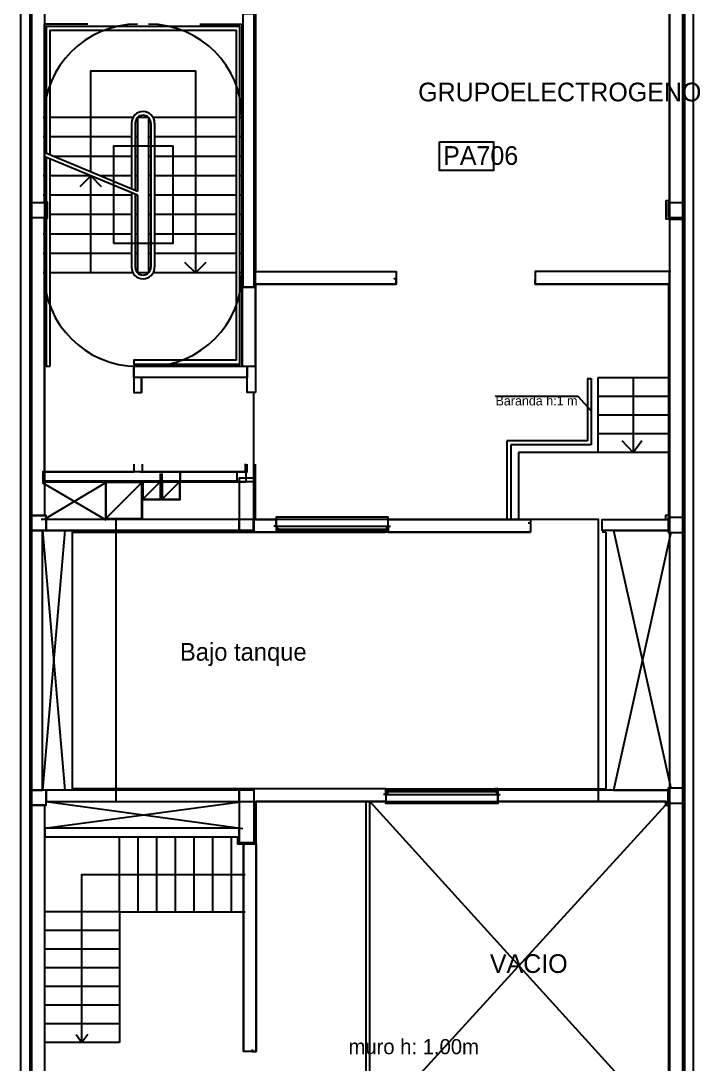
# Model space of a CAD drawing. Header units: millimetres. Extents: x 1473.7 to 1568.7, y 1808.4 to 1881.8.
# Drawn here: x 1511.24 to 1520.33, y 1822.52 to 1836.48 of the extents above; entities that cross this region are included whole.
import ezdxf

# ---------------------------------------------------------------- set-up
doc = ezdxf.new("R2010")
doc.units = ezdxf.units.MM
doc.layers.get('0').update_dxf_attribs({"linetype": 'CONTINUOUS'})
for name, color, linetype in [('0-OBSERVACIONES', 6, 'CONTINUOUS'), ('000-INCENDIO', 7, 'CONTINUOUS'), ('0000-TEXTO', 7, 'CONTINUOUS'), ('10-CARP-HOJA-PUER', 4, 'CONTINUOUS'), ('AR - CARPINTERIA 1', 1, 'CONTINUOUS'), ('AR - LADRILLO VISTO', 3, 'CONTINUOUS'), ('AR - PROYECCION 1', 2, 'CONTINUOUS'), ('AR - PROYECCION 2', 1, 'CONTINUOUS'), ('AR - REVOQUE', 8, 'CONTINUOUS'), ('AR - TXT', 7, 'CONTINUOUS'), ('AR - VISTA 1', 8, 'CONTINUOUS'), ('AV-HUMO', 6, 'CONTINUOUS'), ('AV-PLENO', 9, 'CONTINUOUS'), ('ES - LINEA OFICIAL', 6, 'CONTINUOUS'), ('ES-COLUMNAS', 5, 'CONTINUOUS'), ('ES-TABIQUES', 5, 'CONTINUOUS'), ('ESTRUCTURA', 3, 'CONTINUOUS'), ('MURO', 7, 'CONTINUOUS'), ('Proyeccion', 1, 'CONTINUOUS'), ('TEXTO', 7, 'CONTINUOUS')]:
    doc.layers.add(name, color=color, linetype=linetype)

msp = doc.modelspace()

# ---------------------------------------------------------------- linework, layer by layer
at = {"color": 5}
for p, q in [((1519.911633, 1833.828792), (1520.121635, 1833.828792)), ((1514.13594, 1830.312308), (1511.53594, 1830.312308)), ((1519.171633, 1829.658745), (1519.901635, 1829.658745)), ((1519.171633, 1826.183771), (1519.901635, 1826.183771))]:
    msp.add_line(p, q, dxfattribs=at)
msp.add_lwpolyline([(1511.53594, 1830.31231), (1514.13594, 1830.31231), (1514.13594, 1830.44731), (1511.53594, 1830.44731)], close=True, dxfattribs=at)
at = {"color": 2}
for points in [[(1514.25594, 1830.44731), (1511.53594, 1830.44731), (1511.53594, 1830.31231), (1514.25594, 1830.31231)], [(1513.375441, 1830.44731), (1513.369247, 1830.44731), (1513.369247, 1830.174775), (1513.375441, 1830.174775)]]:
    msp.add_lwpolyline(points, close=True, dxfattribs=at)
at = {"layer": '0-OBSERVACIONES'}
for points in [[(1511.561633, 1837.958838), (1511.381635, 1837.958838), (1511.381635, 1829.858745), (1511.561633, 1829.858745)], [(1519.921635, 1814.398837), (1520.101633, 1814.398837), (1520.101633, 1837.728838), (1519.921635, 1837.728838)], [(1514.381633, 1833.128838), (1516.262267, 1833.128838), (1516.262267, 1832.958838), (1514.381633, 1832.958838)], [(1518.122267, 1832.958838), (1519.921635, 1832.958838), (1519.921635, 1833.128838), (1518.122267, 1833.128838)], [(1514.381633, 1832.918837), (1514.201633, 1832.918837), (1514.201633, 1831.858745), (1514.381633, 1831.858745)], [(1512.755212, 1831.858745), (1514.271633, 1831.858745), (1514.271633, 1831.708745), (1512.755212, 1831.708745)], [(1514.381633, 1831.508745), (1514.271633, 1831.508745), (1514.271633, 1831.858745), (1514.381633, 1831.858745)], [(1512.855212, 1831.708745), (1512.755212, 1831.708745), (1512.755212, 1831.508745), (1512.855212, 1831.508745)], [(1513.375441, 1830.322644), (1514.13594, 1830.322644), (1514.13594, 1830.44731), (1513.375441, 1830.44731)], [(1514.657423, 1829.638745), (1514.35594, 1829.638745), (1514.35594, 1829.808745), (1514.657423, 1829.808745)], [(1518.061633, 1829.638745), (1516.157423, 1829.638745), (1516.157423, 1829.808745), (1518.061633, 1829.808745)], [(1519.021633, 1829.808745), (1519.901635, 1829.808745), (1519.901635, 1829.658745), (1519.021633, 1829.658745)], [(1517.626328, 1826.033771), (1519.901635, 1826.033771), (1519.901635, 1826.183771), (1517.626328, 1826.183771)], [(1511.381635, 1814.398837), (1511.561633, 1814.398837), (1511.561633, 1825.983771), (1511.381635, 1825.983771)], [(1511.561633, 1825.558771), (1514.161635, 1825.558771), (1514.161635, 1825.675811), (1511.561633, 1825.675811)], [(1514.391635, 1822.683301), (1514.221635, 1822.683301), (1514.221635, 1825.463771), (1514.391635, 1825.463771)]]:
    msp.add_lwpolyline(points, close=True, dxfattribs=at)
for points in [[(1514.35594, 1831.51231), (1514.35594, 1829.704371)], [(1513.110023, 1830.320841), (1513.110023, 1830.422534)], [(1513.116217, 1830.244582), (1513.116217, 1830.422534)], [(1513.127682, 1830.244582), (1513.127682, 1830.422534)], [(1513.133876, 1830.320841), (1513.133876, 1830.422534)], [(1513.375441, 1830.320841), (1513.375441, 1830.44731)], [(1514.13594, 1830.322644), (1511.52594, 1830.322644)], [(1513.988048, 1830.316394), (1514.35594, 1830.316394)]]:
    msp.add_lwpolyline(points, dxfattribs=at)
at = {"layer": '10-CARP-HOJA-PUER', "linetype": 'CONTINUOUS'}
for points in [[(1516.262267, 1833.028838), (1516.232267, 1833.028838)], [(1517.593627, 1831.459573), (1517.593627, 1831.459573), (1518.697092, 1831.459573), (1518.863749, 1831.269182)]]:
    msp.add_lwpolyline(points, dxfattribs=at)
at = {"layer": 'AR - CARPINTERIA 1', "linetype": 'CONTINUOUS'}
for points in [[(1514.657423, 1829.638745), (1514.677423, 1829.638745), (1514.677423, 1829.718745), (1514.657423, 1829.718745)], [(1514.677423, 1829.638745), (1514.697423, 1829.638745), (1514.697423, 1829.678745), (1514.677423, 1829.678745)], [(1516.137423, 1829.638745), (1516.117423, 1829.638745), (1516.117423, 1829.678745), (1516.137423, 1829.678745)], [(1516.157423, 1829.638745), (1516.137423, 1829.638745), (1516.137423, 1829.718745), (1516.157423, 1829.718745)], [(1516.126328, 1826.203771), (1516.146328, 1826.203771), (1516.146328, 1826.123771), (1516.126328, 1826.123771)], [(1516.146328, 1826.203771), (1516.166328, 1826.203771), (1516.166328, 1826.163771), (1516.146328, 1826.163771)], [(1517.606328, 1826.203771), (1517.586328, 1826.203771), (1517.586328, 1826.163771), (1517.606328, 1826.163771)], [(1517.626328, 1826.203771), (1517.606328, 1826.203771), (1517.606328, 1826.123771), (1517.626328, 1826.123771)]]:
    msp.add_lwpolyline(points, close=True, dxfattribs=at)
for points in [[(1514.677423, 1829.718745), (1516.137423, 1829.718745)], [(1514.697423, 1829.678745), (1516.117423, 1829.678745)], [(1514.697423, 1829.658745), (1516.117423, 1829.658745)], [(1514.697423, 1829.638745), (1516.117423, 1829.638745)], [(1516.166328, 1826.203771), (1517.586328, 1826.203771)], [(1516.166328, 1826.183771), (1517.586328, 1826.183771)], [(1516.146328, 1826.123771), (1517.606328, 1826.123771)], [(1516.166328, 1826.163771), (1517.586328, 1826.163771)]]:
    msp.add_lwpolyline(points, dxfattribs=at)
at = {"layer": 'AR - LADRILLO VISTO', "linetype": 'CONTINUOUS'}
for points in [[(1511.591633, 1838.438838), (1511.361633, 1838.438838), (1511.361633, 1814.168838), (1511.361633, 1814.168838), (1511.361633, 1814.168838), (1511.241633, 1814.168838), (1511.241633, 1838.498838), (1511.651633, 1838.498838), (1511.651633, 1838.298838), (1511.591633, 1838.298838), (1511.591633, 1838.438838)], [(1520.121633, 1838.438838), (1520.121633, 1814.161449), (1520.121633, 1814.161449), (1520.121633, 1814.161449), (1520.241633, 1814.161449), (1520.241633, 1838.498838), (1519.781633, 1838.498838), (1519.781633, 1838.318836), (1519.841633, 1838.318836), (1519.841633, 1838.438838), (1520.121633, 1838.438838)]]:
    msp.add_lwpolyline(points, dxfattribs=at)
at = {"layer": 'AR - PROYECCION 1'}
msp.add_lwpolyline([(1512.511635, 1826.033771), (1518.971635, 1826.033771), (1518.971635, 1829.808745), (1512.511635, 1829.808745), (1512.511635, 1826.033771)], close=True, dxfattribs=at)
at = {"layer": 'AR - PROYECCION 2'}
for p, q in [((1511.561633, 1825.675811), (1514.211633, 1826.032525)), ((1511.581635, 1826.033771), (1514.211633, 1825.668874))]:
    msp.add_line(p, q, dxfattribs=at)
msp.add_lwpolyline([(1512.479966, 1833.506956), (1513.279966, 1833.506956), (1513.279966, 1834.806956), (1512.479966, 1834.806956)], close=True, dxfattribs=at)
for points in [[(1511.52594, 1830.304406), (1512.379134, 1829.804406)], [(1511.55594, 1829.81231), (1512.379134, 1830.304406)], [(1511.831633, 1829.658745), (1511.531635, 1826.183771)], [(1511.531635, 1829.658745), (1511.831633, 1826.183771)], [(1519.171633, 1829.658745), (1519.941633, 1826.208771)], [(1519.941633, 1829.633745), (1519.171633, 1826.183771)]]:
    msp.add_lwpolyline(points, dxfattribs=at)
for centre, start, end in [((1512.801632, 1835.188745), 90, 180), ((1512.951632, 1835.188745), 0, 90), ((1512.801632, 1833.108745), 180, 270), ((1512.951632, 1833.108745), 270, 360)]:
    msp.add_arc(centre, 1.25, start, end, dxfattribs=at)
at = {"layer": 'AR - REVOQUE', "linetype": 'CONTINUOUS'}
for p, q in [((1519.871635, 1834.078792), (1519.871635, 1833.828792)), ((1519.871635, 1834.078792), (1519.921633, 1834.078792)), ((1519.911633, 1833.828792), (1519.871635, 1833.828792))]:
    msp.add_line(p, q, dxfattribs=at)
for points in [[(1519.921633, 1834.078792), (1519.921633, 1837.708838), (1519.831633, 1837.708838), (1519.831633, 1838.218837), (1519.781632, 1838.218837)], [(1514.331633, 1836.598745), (1514.381633, 1836.598745), (1514.381633, 1833.128838)], [(1511.551633, 1836.438745), (1511.551633, 1834.058793), (1511.591633, 1834.058793), (1511.591633, 1833.838793), (1511.551633, 1833.838793), (1511.551633, 1830.443745)], [(1512.136632, 1836.438745), (1511.551633, 1836.438745)], [(1512.755212, 1831.858745), (1514.201633, 1831.858745), (1514.201633, 1836.438745)], [(1513.636632, 1836.438745), (1514.211632, 1836.438745)], [(1514.381633, 1833.128838), (1516.262267, 1833.128838)], [(1519.941633, 1833.128838), (1518.122267, 1833.128838)], [(1514.361635, 1832.958838), (1516.262267, 1832.958838), (1516.262267, 1833.018838)], [(1514.381633, 1832.958838), (1514.381633, 1831.508745)], [(1519.021633, 1829.758745), (1519.021633, 1829.808745), (1519.871635, 1829.808745), (1519.871635, 1829.863745), (1519.911633, 1829.863745), (1519.911633, 1832.958838), (1518.122267, 1832.958838), (1518.122267, 1833.018838)], [(1512.755212, 1831.858745), (1512.755212, 1831.508745)], [(1514.271633, 1831.508745), (1514.271633, 1831.708745), (1512.855212, 1831.708745), (1512.855212, 1831.508745)], [(1512.755212, 1830.548745), (1512.755212, 1830.443745)], [(1512.839519, 1830.44731), (1514.24594, 1830.44731), (1514.24594, 1830.55231)], [(1512.865212, 1830.443745), (1514.271633, 1830.443745), (1514.271633, 1830.548745)], [(1512.865212, 1830.548745), (1512.865212, 1830.443745)], [(1514.381633, 1829.808745), (1514.381633, 1830.548745)], [(1511.561633, 1830.443745), (1512.755212, 1830.443745)], [(1514.657423, 1829.718745), (1514.657423, 1829.808745), (1514.381633, 1829.808745)], [(1514.657423, 1829.718745), (1514.627423, 1829.718745)], [(1516.157423, 1829.718745), (1516.157423, 1829.808745), (1518.061633, 1829.808745), (1518.061633, 1829.758745)], [(1516.157423, 1829.718745), (1516.187423, 1829.718745)], [(1518.061633, 1829.758745), (1518.031633, 1829.758745)], [(1516.126328, 1826.203771), (1511.931633, 1826.203771), (1511.931633, 1829.638745), (1514.657423, 1829.638745)], [(1516.157423, 1829.638745), (1518.061633, 1829.638745)], [(1519.071633, 1829.638745), (1519.021633, 1829.638745)], [(1519.071633, 1829.638745), (1519.071633, 1826.203771)], [(1517.626328, 1826.203771), (1519.071633, 1826.203771)], [(1516.126328, 1826.123771), (1516.126328, 1826.033771), (1514.391635, 1826.033771)], [(1516.126328, 1826.123771), (1516.096328, 1826.123771)], [(1517.626328, 1826.123771), (1517.656328, 1826.123771)], [(1518.98751, 1821.531385), (1518.98751, 1821.626385), (1519.911633, 1821.626385), (1519.911633, 1825.978771), (1519.871635, 1825.978771), (1519.871635, 1826.033771), (1517.626328, 1826.033771), (1517.626328, 1826.123771)], [(1514.341635, 1822.683301), (1514.391635, 1822.683301), (1514.391635, 1826.033771)], [(1511.561633, 1821.611385), (1511.561633, 1825.558771), (1514.141635, 1825.558771), (1514.141635, 1825.463771), (1514.221635, 1825.463771), (1514.221635, 1822.683301)], [(1514.341635, 1822.683301), (1514.341635, 1822.713301)]]:
    msp.add_lwpolyline(points, dxfattribs=at)
at = {"layer": 'AR - VISTA 1', "linetype": 'CONTINUOUS'}
for p, q in [((1519.911633, 1831.702331), (1518.961633, 1831.702331)), ((1518.961633, 1831.702331), (1518.961633, 1830.702331)), ((1519.436633, 1831.702331), (1519.436633, 1830.702331)), ((1519.911633, 1831.452331), (1518.961633, 1831.452331)), ((1519.911633, 1831.202331), (1518.961633, 1831.202331)), ((1519.911633, 1830.952331), (1518.961633, 1830.952331)), ((1519.283175, 1830.866185), (1519.436633, 1830.702331)), ((1519.436633, 1830.702331), (1519.552257, 1830.866185)), ((1518.961633, 1830.702331), (1517.90314, 1830.702331)), ((1517.90314, 1830.702331), (1517.90314, 1829.802331)), ((1519.911633, 1830.702331), (1518.961633, 1830.702331))]:
    msp.add_line(p, q, dxfattribs=at)
for points in [[(1511.631633, 1834.685465), (1511.631633, 1836.358745), (1514.121633, 1836.358745), (1514.121633, 1831.938745), (1512.755212, 1831.938745), (1512.755212, 1831.888745), (1514.171633, 1831.888745), (1514.171633, 1836.408745), (1511.581633, 1836.408745), (1511.581633, 1834.706265)], [(1512.176632, 1834.458745), (1512.176632, 1835.813745), (1513.576633, 1835.813745), (1513.576633, 1833.108745)], [(1511.581633, 1835.188745), (1511.541633, 1835.188745)], [(1512.740986, 1835.188745), (1511.631633, 1835.188745)], [(1512.801632, 1835.188745), (1512.801632, 1834.198745)], [(1512.951632, 1835.188745), (1512.801632, 1835.188745)], [(1512.951632, 1835.188745), (1512.951632, 1833.108745)], [(1514.121633, 1835.188745), (1513.012279, 1835.188745)], [(1514.201633, 1835.188745), (1514.171633, 1835.188745)], [(1512.721632, 1835.113745), (1512.721632, 1834.232025)], [(1512.771632, 1835.113745), (1512.771632, 1834.211225)], [(1512.981632, 1835.113745), (1512.981632, 1833.183745)], [(1513.031632, 1835.113745), (1513.031632, 1833.183745)], [(1511.581633, 1834.928745), (1511.541633, 1834.928745)], [(1512.721632, 1834.928745), (1511.631633, 1834.928745)], [(1512.801632, 1834.928745), (1512.771632, 1834.928745)], [(1512.981632, 1834.928745), (1512.951632, 1834.928745)], [(1514.121633, 1834.928745), (1513.031632, 1834.928745)], [(1514.201633, 1834.928745), (1514.171633, 1834.928745)], [(1511.581633, 1834.656265), (1511.581633, 1831.858745), (1511.631633, 1831.858745)], [(1511.631633, 1831.858745), (1511.631633, 1834.635465)], [(1512.721632, 1834.668745), (1511.671826, 1834.668745)], [(1512.801632, 1834.668745), (1512.771632, 1834.668745)], [(1512.981632, 1834.668745), (1512.951632, 1834.668745)], [(1514.121633, 1834.668745), (1513.031632, 1834.668745)], [(1514.201633, 1834.668745), (1514.171633, 1834.668745)], [(1511.581633, 1834.408745), (1511.541633, 1834.408745)], [(1512.176633, 1834.408745), (1511.631633, 1834.408745)], [(1512.035211, 1834.267324), (1512.176633, 1834.408745), (1512.318054, 1834.267324)], [(1512.176632, 1833.108745), (1512.176632, 1834.408745)], [(1512.721632, 1834.408745), (1512.296825, 1834.408745)], [(1512.801632, 1834.408745), (1512.771632, 1834.408745)], [(1512.981632, 1834.408745), (1512.951632, 1834.408745)], [(1514.121633, 1834.408745), (1513.031632, 1834.408745)], [(1514.201633, 1834.408745), (1514.171633, 1834.408745)], [(1511.581633, 1834.148745), (1511.541633, 1834.148745)], [(1512.721632, 1834.148745), (1511.631633, 1834.148745)], [(1512.721632, 1834.182025), (1512.721632, 1833.183745)], [(1512.771632, 1834.161225), (1512.771632, 1833.183745)], [(1512.801632, 1834.148745), (1512.771632, 1834.148745)], [(1512.801632, 1834.148745), (1512.801632, 1833.108745)], [(1512.981632, 1834.148745), (1512.951632, 1834.148745)], [(1514.121633, 1834.148745), (1513.031632, 1834.148745)], [(1514.201633, 1834.148745), (1514.171633, 1834.148745)], [(1512.721632, 1833.888745), (1511.631633, 1833.888745)], [(1512.801632, 1833.888745), (1512.771632, 1833.888745)], [(1512.981632, 1833.888745), (1512.951632, 1833.888745)], [(1514.121633, 1833.888745), (1513.031632, 1833.888745)], [(1514.201633, 1833.888745), (1514.171633, 1833.888745)], [(1511.581633, 1833.628745), (1511.541633, 1833.628745)], [(1512.721632, 1833.628745), (1511.631633, 1833.628745)], [(1512.801632, 1833.628745), (1512.771632, 1833.628745)], [(1512.981632, 1833.628745), (1512.951632, 1833.628745)], [(1514.121633, 1833.628745), (1513.031632, 1833.628745)], [(1514.201633, 1833.628745), (1514.171633, 1833.628745)], [(1511.581633, 1833.368745), (1511.541633, 1833.368745)], [(1512.721632, 1833.368745), (1511.631633, 1833.368745)], [(1512.801632, 1833.368745), (1512.771632, 1833.368745)], [(1512.981632, 1833.368745), (1512.951632, 1833.368745)], [(1514.121633, 1833.368745), (1513.031632, 1833.368745)], [(1514.201633, 1833.368745), (1514.171633, 1833.368745)], [(1513.718054, 1833.250167), (1513.576633, 1833.108745), (1513.435211, 1833.250167)], [(1511.581633, 1833.108745), (1511.541633, 1833.108745)], [(1512.740986, 1833.108745), (1511.631633, 1833.108745)], [(1512.951632, 1833.108745), (1512.801632, 1833.108745)], [(1514.121633, 1833.108745), (1513.012279, 1833.108745)], [(1514.201633, 1833.108745), (1514.171633, 1833.108745)], [(1516.157423, 1829.808745), (1516.157423, 1829.838745), (1514.657423, 1829.838745), (1514.657423, 1829.808745)], [(1515.861956, 1821.651385), (1515.861956, 1826.033771)], [(1515.911956, 1821.651385), (1515.911956, 1826.033771)], [(1517.626328, 1826.033771), (1517.626328, 1826.003771), (1516.126328, 1826.003771), (1516.126328, 1826.033771)], [(1512.561633, 1824.553771), (1512.561633, 1825.558771)], [(1512.811633, 1824.553771), (1512.811633, 1825.558771)], [(1513.061633, 1824.553771), (1513.061633, 1825.558771)], [(1513.311633, 1824.553771), (1513.311633, 1825.558771)], [(1513.561633, 1824.553771), (1513.561633, 1825.558771)], [(1513.811633, 1824.553771), (1513.811633, 1825.558771)], [(1514.061633, 1824.553771), (1514.061633, 1825.558771)], [(1512.059133, 1822.803771), (1512.059133, 1825.056271), (1514.241635, 1825.056271)], [(1512.561633, 1824.553771), (1511.556633, 1824.553771)], [(1512.561633, 1824.553771), (1514.241635, 1824.553771)], [(1512.561633, 1824.553771), (1512.561633, 1822.803771)], [(1512.561633, 1824.303771), (1511.556633, 1824.303771)], [(1512.561633, 1824.053771), (1511.556633, 1824.053771)], [(1512.561633, 1823.803771), (1511.556633, 1823.803771)], [(1512.561633, 1823.553771), (1511.556633, 1823.553771)], [(1512.561633, 1823.303771), (1511.556633, 1823.303771)], [(1512.561633, 1823.053771), (1511.556633, 1823.053771)], [(1511.980542, 1822.914862), (1512.059133, 1822.803771)], [(1512.137724, 1822.914862), (1512.059133, 1822.803771)], [(1512.561633, 1822.803771), (1511.556633, 1822.803771)]]:
    msp.add_lwpolyline(points, dxfattribs=at)
at = {"layer": 'AR - VISTA 1', "color": 2, "linetype": 'CONTINUOUS'}
for points in [[(1512.801632, 1834.198745), (1511.551633, 1834.718745)], [(1512.801632, 1834.148745), (1511.551633, 1834.668745)]]:
    msp.add_lwpolyline(points, dxfattribs=at)
at = {"layer": 'AR - VISTA 1', "linetype": 'CONTINUOUS'}
for centre, radius, start, end in [((1512.876632, 1835.113745), 0.155, 359.999993, 179.999993), ((1512.876632, 1835.113745), 0.105, 359.999993, 179.999993), ((1512.876632, 1833.183745), 0.155, 180.000007, 0.000007), ((1512.876632, 1833.183745), 0.105, 180.000007, 0.000007)]:
    msp.add_arc(centre, radius, start, end, dxfattribs=at)
at = {"layer": 'AV-HUMO'}
for points in [[(1512.37294, 1830.3106), (1512.37294, 1829.815082), (1512.868458, 1829.815082), (1512.868458, 1830.3106)], [(1512.379134, 1830.304406), (1512.379134, 1829.821276), (1512.862264, 1829.821276), (1512.862264, 1830.304406)], [(1512.874652, 1830.314647), (1512.874652, 1830.079276), (1513.110023, 1830.079276), (1513.110023, 1830.314647)], [(1513.133876, 1830.314647), (1513.133876, 1830.079276), (1513.369247, 1830.079276), (1513.369247, 1830.314647)]]:
    msp.add_lwpolyline(points, close=True, dxfattribs=at)
for points in [[(1513.110023, 1830.320841), (1512.868458, 1830.320841), (1512.868458, 1830.073082), (1513.116217, 1830.073082), (1513.116217, 1830.320841)], [(1513.127682, 1830.320841), (1513.127682, 1830.073082), (1513.375441, 1830.073082), (1513.375441, 1830.320841), (1513.133876, 1830.320841)]]:
    msp.add_lwpolyline(points, dxfattribs=at)
at = {"layer": 'AV-PLENO'}
for p, q in [((1512.862264, 1830.304406), (1512.379134, 1829.821276)), ((1513.110023, 1830.314647), (1512.874652, 1830.079276)), ((1513.369247, 1830.314647), (1513.133876, 1830.079276))]:
    msp.add_line(p, q, dxfattribs=at)
at = {"layer": 'ES - LINEA OFICIAL'}
msp.add_lwpolyline([(1520.121635, 1812.168837), (1520.121635, 1843.498837), (1511.361635, 1843.498837), (1511.361635, 1812.168837), (1520.121635, 1812.168837)], dxfattribs=at)
at = {"layer": 'ES-COLUMNAS', "linetype": 'CONTINUOUS'}
for points in [[(1511.381635, 1833.848792), (1511.581635, 1833.848792), (1511.581635, 1834.048792), (1511.381635, 1834.048792)], [(1519.901635, 1833.848792), (1520.101635, 1833.848792), (1520.101635, 1834.048792), (1519.901635, 1834.048792)], [(1514.161635, 1829.658745), (1514.361635, 1829.658745), (1514.361635, 1830.358745), (1514.161635, 1830.358745)], [(1511.381635, 1829.658745), (1511.581635, 1829.658745), (1511.581635, 1829.858745), (1511.381635, 1829.858745)], [(1519.901635, 1829.633745), (1520.101635, 1829.633745), (1520.101635, 1829.833745), (1519.901635, 1829.833745)], [(1511.381635, 1825.983771), (1511.581635, 1825.983771), (1511.581635, 1826.183771), (1511.381635, 1826.183771)], [(1514.161635, 1825.483771), (1514.361635, 1825.483771), (1514.361635, 1826.183771), (1514.161635, 1826.183771)], [(1519.901635, 1826.008771), (1520.101635, 1826.008771), (1520.101635, 1826.208771), (1519.901635, 1826.208771)]]:
    msp.add_lwpolyline(points, close=True, dxfattribs=at)
at = {"layer": 'ES-TABIQUES', "linetype": 'CONTINUOUS'}
msp.add_lwpolyline([(1514.211635, 1836.578745), (1514.211635, 1832.918837), (1514.361635, 1832.918837), (1514.361635, 1836.578745), (1514.361635, 1836.578745), (1514.361635, 1836.578745), (1514.211635, 1836.578745)], dxfattribs=at)
for points in [[(1511.581635, 1829.808745), (1511.581635, 1829.658745), (1514.161635, 1829.658745), (1514.161635, 1829.808745)], [(1511.381635, 1826.183771), (1511.531635, 1826.183771), (1511.531635, 1829.658745), (1511.381635, 1829.658745)], [(1511.581635, 1826.183771), (1511.581635, 1826.033771), (1514.161635, 1826.033771), (1514.161635, 1826.183771)]]:
    msp.add_lwpolyline(points, close=True, dxfattribs=at)
at = {"layer": 'ESTRUCTURA', "linetype": 'CONTINUOUS'}
msp.add_line((1514.361633, 1829.658745), (1511.511633, 1829.658745), dxfattribs=at)
at = {"layer": 'MURO'}
for p, q in [((1511.736633, 1829.808745), (1511.511633, 1829.808745)), ((1514.211633, 1829.808745), (1511.786633, 1829.808745)), ((1514.211633, 1829.658745), (1511.511633, 1829.658745)), ((1514.311633, 1829.658745), (1511.861633, 1829.658745))]:
    msp.add_line(p, q, dxfattribs=at)
at = {"layer": 'Proyeccion', "color": 4, "linetype": 'CONTINUOUS'}
for p, q in [((1518.82414, 1831.696064), (1518.82414, 1830.858736)), ((1518.82414, 1831.696064), (1518.87414, 1831.696064)), ((1518.87414, 1831.696064), (1518.87414, 1830.808736)), ((1518.82414, 1830.858736), (1517.746802, 1830.858736)), ((1517.746802, 1830.858736), (1517.746802, 1829.802331)), ((1518.87414, 1830.808736), (1517.796802, 1830.808736)), ((1517.796802, 1830.808736), (1517.796802, 1829.802331))]:
    msp.add_line(p, q, dxfattribs=at)
at = {"layer": 'Proyeccion'}
for p, q in [((1515.911956, 1826.033771), (1519.911633, 1821.626385)), ((1519.911633, 1826.033771), (1515.913138, 1821.651385))]:
    msp.add_line(p, q, dxfattribs=at)
at = {"layer": 'TEXTO'}
msp.add_lwpolyline([(1516.845159, 1834.862227), (1517.567306, 1834.862227), (1517.567306, 1834.477819), (1516.845159, 1834.477819)], close=True, dxfattribs=at)

# ---------------------------------------------------------------- texts
at = {"layer": '000-INCENDIO', "insert": (1513.37044, 1828.154585), "char_height": 0.2375, "width": 1.893403, "attachment_point": 1}
msp.add_mtext('Bajo tanque', dxfattribs=at)
at = {"layer": '0000-TEXTO', "attachment_point": 1}
for s, insert, char_height, width in [('GRUPOELECTROGENO', (1516.558086, 1835.655706), 0.25, 2.222222), ('VACIO', (1517.51814, 1823.987097), 0.25, 0.916667), ('muro h: 1.00m', (1515.625603, 1822.851261), 0.2025, 1.81125)]:
    msp.add_mtext(s, dxfattribs=dict(at, insert=insert, char_height=char_height, width=width))
at = {"layer": 'AR - TXT', "insert": (1517.593627, 1831.459573), "char_height": 0.125, "width": 1.159722, "attachment_point": 1}
msp.add_mtext('Baranda h:1 m', dxfattribs=at)
at = {"layer": 'TEXTO'}
msp.add_text('PA706', height=0.25, dxfattribs=at).set_placement((1516.892798, 1834.555534))

doc.saveas('drawing.dxf')
